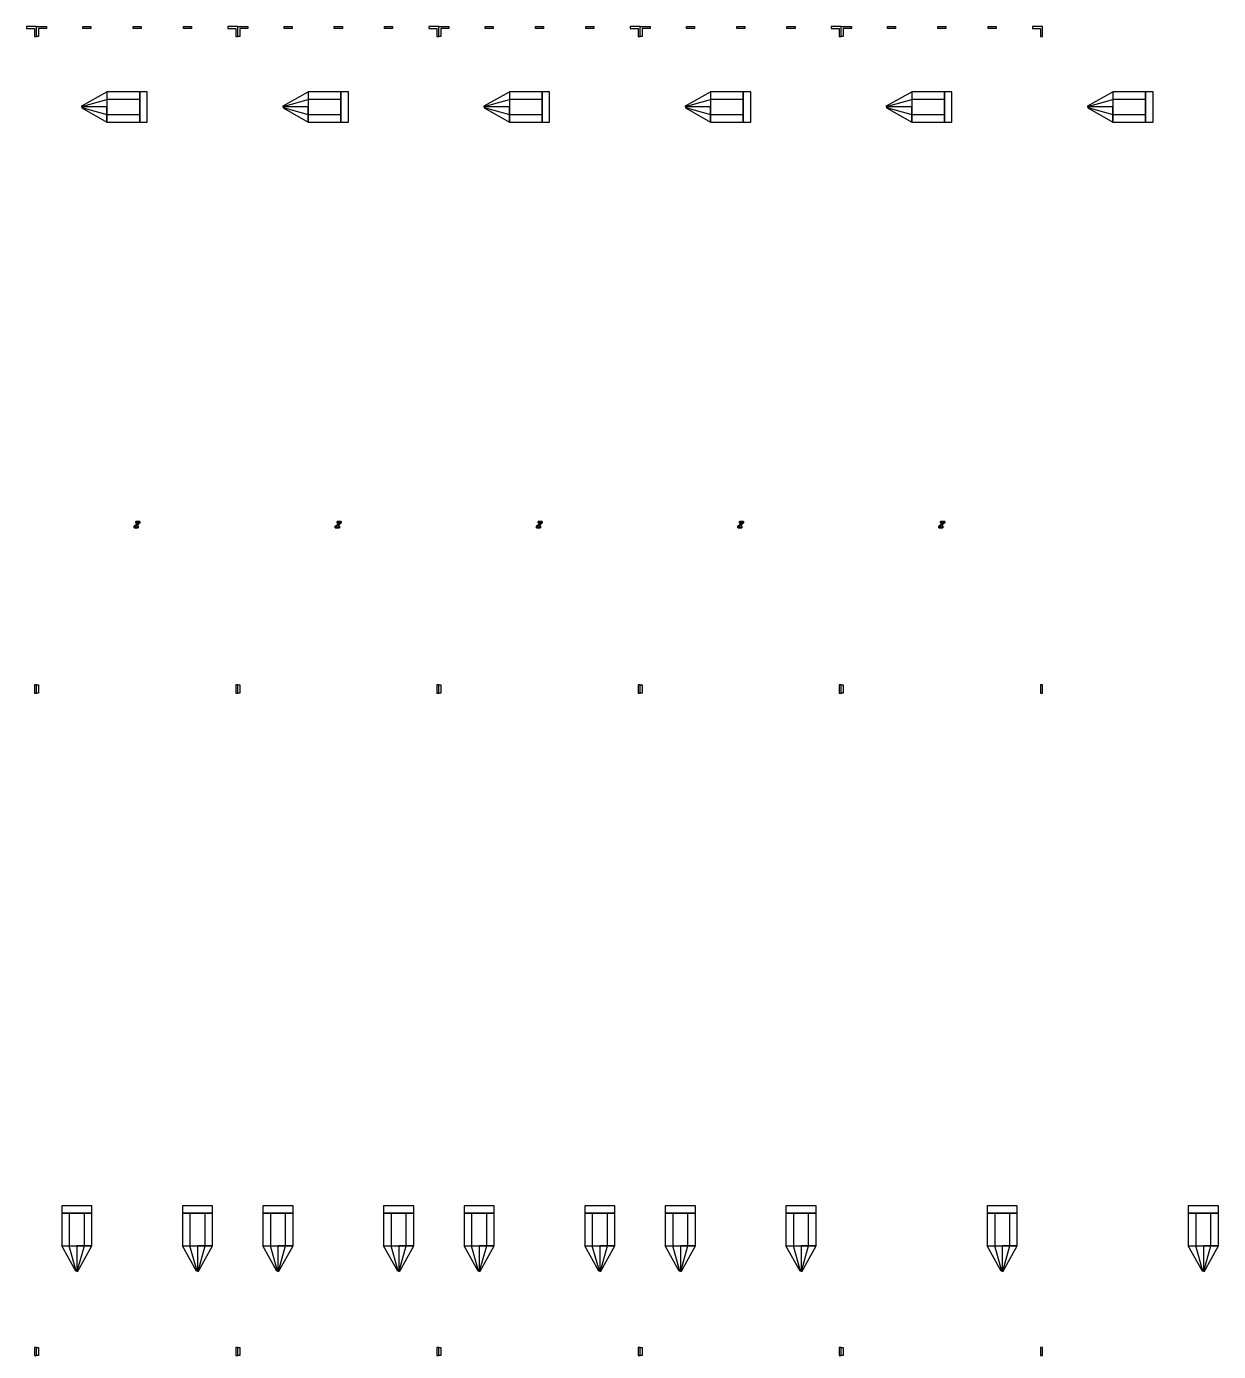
# Model space of a CAD drawing. Extents: x -19750 to 3750, y -13175 to 13175.
# Drawn here: x -8100 to 3750, y 0 to 13175 of the extents above; entities that cross this region are included whole.
import ezdxf

# ---------------------------------------------------------------- set-up
doc = ezdxf.new("R2010")
doc.units = 0
doc.layers.add('GAP', color=1, linetype='continuous')
doc.layers.add('PIN', color=3, linetype='continuous')

# ---------------------------------------------------------------- blocks, each defined once
blk = doc.blocks.new('C1E')
at = {"layer": 'GAP'}
for points in [[(1800, 26150), (1700, 26150), (1700, 26130), (1780, 26130), (1780, 26050), (1800, 26050), (1800, 26150)], [(1800, 19522.5), (1800, 19602.5), (1780, 19602.5), (1780, 19522.5), (1800, 19522.5)], [(1800, 12935), (1800, 13015), (1780, 13015), (1780, 12935), (1800, 12935)]]:
    blk.add_lwpolyline(points, dxfattribs=at)
blk = doc.blocks.new('C1EGAP')
for points in [[(2500, 25350), (2250, 25350), (2250, 25360), (2500, 25500), (2500, 25350)], [(2500, 25350), (2250, 25350), (2250, 25360), (2500, 25500), (2500, 25350)], [(2825, 25500), (2500, 25500), (2500, 25200), (2825, 25200), (2825, 25500)], [(2825, 25500), (2500, 25500), (2500, 25200), (2825, 25200), (2825, 25500)], [(2900, 25500), (2825, 25500), (2825, 25200), (2900, 25200), (2900, 25500)], [(2900, 25500), (2825, 25500), (2825, 25200), (2900, 25200), (2900, 25500)], [(2500, 25350), (2250, 25350), (2250, 25340), (2500, 25200), (2500, 25350)], [(2500, 25350), (2250, 25350), (2250, 25340), (2500, 25200), (2500, 25350)], [(3250, 14425), (3250, 14350), (3550, 14350), (3550, 14425), (3250, 14425)], [(3250, 14425), (3250, 14350), (3550, 14350), (3550, 14425), (3250, 14425)], [(3250, 14350), (3250, 14025), (3550, 14025), (3550, 14350), (3250, 14350)], [(3250, 14350), (3250, 14025), (3550, 14025), (3550, 14350), (3250, 14350)], [(3400, 14025), (3400, 13775), (3390, 13775), (3250, 14025), (3400, 14025)], [(3400, 14025), (3400, 13775), (3390, 13775), (3250, 14025), (3400, 14025)], [(3400, 14025), (3400, 13775), (3410, 13775), (3550, 14025), (3400, 14025)], [(3400, 14025), (3400, 13775), (3410, 13775), (3550, 14025), (3400, 14025)]]:
    blk.add_lwpolyline(points)
blk = doc.blocks.new('C1EPIN')
for points in [[(2500, 25350), (2250, 25350), (2250, 25355), (2500, 25425), (2500, 25350)], [(2500, 25350), (2250, 25350), (2250, 25355), (2500, 25425), (2500, 25350)], [(2500, 25350), (2250, 25350), (2250, 25345), (2500, 25275), (2500, 25350)], [(2500, 25350), (2250, 25350), (2250, 25345), (2500, 25275), (2500, 25350)], [(2825, 25425), (2500, 25425), (2500, 25275), (2825, 25275), (2825, 25425)], [(2825, 25425), (2500, 25425), (2500, 25275), (2825, 25275), (2825, 25425)], [(3325, 14350), (3325, 14025), (3475, 14025), (3475, 14350), (3325, 14350)], [(3325, 14350), (3325, 14025), (3475, 14025), (3475, 14350), (3325, 14350)], [(3400, 14025), (3400, 13775), (3395, 13775), (3325, 14025), (3400, 14025)], [(3400, 14025), (3400, 13775), (3395, 13775), (3325, 14025), (3400, 14025)], [(3400, 14025), (3400, 13775), (3405, 13775), (3475, 14025), (3400, 14025)], [(3400, 14025), (3400, 13775), (3405, 13775), (3475, 14025), (3400, 14025)]]:
    blk.add_lwpolyline(points)
blk = doc.blocks.new('C1F')
at = {"layer": 'GAP'}
for points in [[(-200, 26150), (-100, 26150), (-100, 26130), (-180, 26130), (-180, 26050), (-200, 26050), (-200, 26150)], [(260, 26150), (340, 26150), (340, 26130), (260, 26130), (260, 26150)], [(760, 26150), (840, 26150), (840, 26130), (760, 26130), (760, 26150)], [(1260, 26150), (1340, 26150), (1340, 26130), (1260, 26130), (1260, 26150)], [(1800, 26150), (1700, 26150), (1700, 26130), (1780, 26130), (1780, 26050), (1800, 26050), (1800, 26150)], [(-200, 19522.5), (-200, 19602.5), (-180, 19602.5), (-180, 19522.5), (-200, 19522.5)], [(1800, 19522.5), (1800, 19602.5), (1780, 19602.5), (1780, 19522.5), (1800, 19522.5)], [(-200, 12935), (-200, 13015), (-180, 13015), (-180, 12935), (-200, 12935)], [(1800, 12935), (1800, 13015), (1780, 13015), (1780, 12935), (1800, 12935)]]:
    blk.add_lwpolyline(points, dxfattribs=at)
blk = doc.blocks.new('C1FGAP')
for points in [[(2500, 25350), (2250, 25350), (2250, 25360), (2500, 25500), (2500, 25350)], [(2500, 25350), (2250, 25350), (2250, 25360), (2500, 25500), (2500, 25350)], [(2825, 25500), (2500, 25500), (2500, 25200), (2825, 25200), (2825, 25500)], [(2825, 25500), (2500, 25500), (2500, 25200), (2825, 25200), (2825, 25500)], [(2900, 25500), (2825, 25500), (2825, 25200), (2900, 25200), (2900, 25500)], [(2900, 25500), (2825, 25500), (2825, 25200), (2900, 25200), (2900, 25500)], [(2500, 25350), (2250, 25350), (2250, 25340), (2500, 25200), (2500, 25350)], [(2500, 25350), (2250, 25350), (2250, 25340), (2500, 25200), (2500, 25350)], [(788, 21214), (788, 21229), (788, 21229), (788, 21214), (788, 21214)], [(828, 21229), (828, 21229), (788, 21229), (788, 21229), (828, 21229)], [(806, 21204), (788, 21214), (788, 21214), (805, 21204), (806, 21204)], [(811, 21204), (828, 21214), (828, 21214), (811, 21204), (811, 21204)], [(828, 21214), (828, 21229), (828, 21229), (828, 21214), (828, 21214)], [(770, 21180), (788, 21190), (787, 21190), (770, 21180), (770, 21180)], [(770, 21165), (770, 21180), (770, 21180), (770, 21165), (770, 21165)], [(810, 21165), (810, 21165), (770, 21165), (770, 21165), (810, 21165)], [(787, 21192), (788, 21196), (791, 21199), (795, 21200), (795, 21200), (791, 21198), (789, 21196), (788, 21192), (787, 21192)], [(788, 21190), (788, 21192), (787, 21192), (787, 21190), (788, 21190)], [(792, 21192), (793, 21193), (794, 21194), (795, 21194), (795, 21194), (794, 21194), (793, 21193), (793, 21192), (792, 21192)], [(792, 21190), (792, 21192), (793, 21192), (793, 21190), (792, 21190)], [(810, 21180), (792, 21190), (793, 21190), (810, 21180), (810, 21180)], [(795, 21200), (797, 21200), (797, 21200), (795, 21200), (795, 21200)], [(795, 21194), (797, 21194), (797, 21194), (795, 21194), (795, 21194)], [(797, 21200), (799, 21197), (799, 21197), (797, 21200), (797, 21200)], [(797, 21194), (799, 21197), (799, 21197), (797, 21194), (797, 21194)], [(799, 21197), (801, 21197), (801, 21197), (799, 21197), (799, 21197)], [(799, 21197), (801, 21197), (801, 21197), (799, 21197), (799, 21197)], [(801, 21194), (801, 21194), (801, 21200), (801, 21200), (801, 21194)], [(801, 21200), (803, 21200), (803, 21200), (801, 21200), (801, 21200)], [(801, 21194), (803, 21194), (803, 21194), (801, 21194), (801, 21194)], [(803, 21194), (807, 21195), (810, 21198), (811, 21202), (811, 21202), (810, 21198), (807, 21196), (803, 21194), (803, 21194)], [(803, 21200), (804, 21200), (805, 21201), (806, 21202), (805, 21202), (805, 21201), (804, 21200), (803, 21200), (803, 21200)], [(806, 21202), (806, 21204), (805, 21204), (805, 21202), (806, 21202)], [(810, 21165), (810, 21180), (810, 21180), (810, 21165), (810, 21165)], [(811, 21202), (811, 21204), (811, 21204), (811, 21202), (811, 21202)], [(3250, 14425), (3250, 14350), (3550, 14350), (3550, 14425), (3250, 14425)], [(3250, 14425), (3250, 14350), (3550, 14350), (3550, 14425), (3250, 14425)], [(3250, 14350), (3250, 14025), (3550, 14025), (3550, 14350), (3250, 14350)], [(3250, 14350), (3250, 14025), (3550, 14025), (3550, 14350), (3250, 14350)], [(3400, 14025), (3400, 13775), (3390, 13775), (3250, 14025), (3400, 14025)], [(3400, 14025), (3400, 13775), (3390, 13775), (3250, 14025), (3400, 14025)], [(3400, 14025), (3400, 13775), (3410, 13775), (3550, 14025), (3400, 14025)], [(3400, 14025), (3400, 13775), (3410, 13775), (3550, 14025), (3400, 14025)]]:
    blk.add_lwpolyline(points)
blk = doc.blocks.new('C1FPIN')
for points in [[(2500, 25350), (2250, 25350), (2250, 25355), (2500, 25425), (2500, 25350)], [(2500, 25350), (2250, 25350), (2250, 25355), (2500, 25425), (2500, 25350)], [(2500, 25350), (2250, 25350), (2250, 25345), (2500, 25275), (2500, 25350)], [(2500, 25350), (2250, 25350), (2250, 25345), (2500, 25275), (2500, 25350)], [(2825, 25425), (2500, 25425), (2500, 25275), (2825, 25275), (2825, 25425)], [(2825, 25425), (2500, 25425), (2500, 25275), (2825, 25275), (2825, 25425)], [(828, 21214), (828, 21229), (788, 21229), (788, 21214), (828, 21214)], [(808, 21204), (808, 21214), (788, 21214), (806, 21204), (808, 21204)], [(808, 21204), (808, 21214), (828, 21214), (811, 21204), (808, 21204)], [(790, 21180), (790, 21190), (788, 21190), (770, 21180), (790, 21180)], [(810, 21165), (810, 21180), (770, 21180), (770, 21165), (810, 21165)], [(788, 21192), (789, 21196), (791, 21198), (795, 21200), (795, 21197), (792, 21196), (791, 21194), (790, 21192), (788, 21192)], [(792, 21190), (792, 21192), (788, 21192), (788, 21190), (792, 21190)], [(790, 21192), (791, 21194), (792, 21196), (795, 21197), (795, 21194), (794, 21194), (793, 21193), (792, 21192), (790, 21192)], [(790, 21180), (790, 21190), (792, 21190), (810, 21180), (790, 21180)], [(795, 21194), (797, 21194), (797, 21200), (795, 21200), (795, 21194)], [(797, 21197), (799, 21197), (799, 21197), (797, 21200), (797, 21197)], [(797, 21197), (799, 21197), (799, 21197), (797, 21194), (797, 21197)], [(799, 21197), (801, 21197), (801, 21197), (799, 21197), (799, 21197)], [(801, 21194), (803, 21194), (803, 21200), (801, 21200), (801, 21194)], [(803, 21194), (807, 21196), (810, 21198), (811, 21202), (808, 21202), (807, 21200), (806, 21198), (803, 21197), (803, 21194)], [(803, 21197), (806, 21198), (807, 21200), (808, 21202), (806, 21202), (805, 21201), (804, 21200), (803, 21200), (803, 21197)], [(811, 21202), (811, 21204), (806, 21204), (806, 21202), (811, 21202)], [(3325, 14350), (3325, 14025), (3475, 14025), (3475, 14350), (3325, 14350)], [(3325, 14350), (3325, 14025), (3475, 14025), (3475, 14350), (3325, 14350)], [(3400, 14025), (3400, 13775), (3395, 13775), (3325, 14025), (3400, 14025)], [(3400, 14025), (3400, 13775), (3395, 13775), (3325, 14025), (3400, 14025)], [(3400, 14025), (3400, 13775), (3405, 13775), (3475, 14025), (3400, 14025)], [(3400, 14025), (3400, 13775), (3405, 13775), (3475, 14025), (3400, 14025)]]:
    blk.add_lwpolyline(points)
blk = doc.blocks.new('C1G')
at = {"layer": 'GAP'}
for points in [[(-200, 26150), (-100, 26150), (-100, 26130), (-180, 26130), (-180, 26050), (-200, 26050), (-200, 26150)], [(260, 26150), (340, 26150), (340, 26130), (260, 26130), (260, 26150)], [(760, 26150), (840, 26150), (840, 26130), (760, 26130), (760, 26150)], [(1260, 26150), (1340, 26150), (1340, 26130), (1260, 26130), (1260, 26150)], [(1800, 26150), (1700, 26150), (1700, 26130), (1780, 26130), (1780, 26050), (1800, 26050), (1800, 26150)], [(-200, 19522.5), (-200, 19602.5), (-180, 19602.5), (-180, 19522.5), (-200, 19522.5)], [(1800, 19522.5), (1800, 19602.5), (1780, 19602.5), (1780, 19522.5), (1800, 19522.5)], [(-200, 12935), (-200, 13015), (-180, 13015), (-180, 12935), (-200, 12935)], [(1800, 12935), (1800, 13015), (1780, 13015), (1780, 12935), (1800, 12935)]]:
    blk.add_lwpolyline(points, dxfattribs=at)
blk = doc.blocks.new('C1GGAP')
for points in [[(2500, 25350), (2250, 25350), (2250, 25360), (2500, 25500), (2500, 25350)], [(2500, 25350), (2250, 25350), (2250, 25360), (2500, 25500), (2500, 25350)], [(2825, 25500), (2500, 25500), (2500, 25200), (2825, 25200), (2825, 25500)], [(2825, 25500), (2500, 25500), (2500, 25200), (2825, 25200), (2825, 25500)], [(2900, 25500), (2825, 25500), (2825, 25200), (2900, 25200), (2900, 25500)], [(2900, 25500), (2825, 25500), (2825, 25200), (2900, 25200), (2900, 25500)], [(2500, 25350), (2250, 25350), (2250, 25340), (2500, 25200), (2500, 25350)], [(2500, 25350), (2250, 25350), (2250, 25340), (2500, 25200), (2500, 25350)], [(788, 21214), (788, 21229), (788, 21229), (788, 21214), (788, 21214)], [(828, 21229), (828, 21229), (788, 21229), (788, 21229), (828, 21229)], [(806, 21204), (788, 21214), (788, 21214), (805, 21204), (806, 21204)], [(811, 21204), (828, 21214), (828, 21214), (811, 21204), (811, 21204)], [(828, 21214), (828, 21229), (828, 21229), (828, 21214), (828, 21214)], [(770, 21180), (788, 21190), (787, 21190), (770, 21180), (770, 21180)], [(770, 21165), (770, 21180), (770, 21180), (770, 21165), (770, 21165)], [(810, 21165), (810, 21165), (770, 21165), (770, 21165), (810, 21165)], [(787, 21192), (788, 21196), (791, 21199), (795, 21200), (795, 21200), (791, 21198), (789, 21196), (788, 21192), (787, 21192)], [(788, 21190), (788, 21192), (787, 21192), (787, 21190), (788, 21190)], [(792, 21192), (793, 21193), (794, 21194), (795, 21194), (795, 21194), (794, 21194), (793, 21193), (793, 21192), (792, 21192)], [(792, 21190), (792, 21192), (793, 21192), (793, 21190), (792, 21190)], [(810, 21180), (792, 21190), (793, 21190), (810, 21180), (810, 21180)], [(795, 21200), (797, 21200), (797, 21200), (795, 21200), (795, 21200)], [(795, 21194), (797, 21194), (797, 21194), (795, 21194), (795, 21194)], [(797, 21200), (799, 21197), (799, 21197), (797, 21200), (797, 21200)], [(797, 21194), (799, 21197), (799, 21197), (797, 21194), (797, 21194)], [(799, 21197), (801, 21197), (801, 21197), (799, 21197), (799, 21197)], [(799, 21197), (801, 21197), (801, 21197), (799, 21197), (799, 21197)], [(801, 21194), (801, 21194), (801, 21200), (801, 21200), (801, 21194)], [(801, 21200), (803, 21200), (803, 21200), (801, 21200), (801, 21200)], [(801, 21194), (803, 21194), (803, 21194), (801, 21194), (801, 21194)], [(803, 21194), (807, 21195), (810, 21198), (811, 21202), (811, 21202), (810, 21198), (807, 21196), (803, 21194), (803, 21194)], [(803, 21200), (804, 21200), (805, 21201), (806, 21202), (805, 21202), (805, 21201), (804, 21200), (803, 21200), (803, 21200)], [(806, 21202), (806, 21204), (805, 21204), (805, 21202), (806, 21202)], [(810, 21165), (810, 21180), (810, 21180), (810, 21165), (810, 21165)], [(811, 21202), (811, 21204), (811, 21204), (811, 21202), (811, 21202)], [(-1950, 14425), (-1950, 14350), (-1650, 14350), (-1650, 14425), (-1950, 14425)], [(-1950, 14425), (-1950, 14350), (-1650, 14350), (-1650, 14425), (-1950, 14425)], [(3250, 14425), (3250, 14350), (3550, 14350), (3550, 14425), (3250, 14425)], [(3250, 14425), (3250, 14350), (3550, 14350), (3550, 14425), (3250, 14425)], [(-1950, 14350), (-1950, 14025), (-1650, 14025), (-1650, 14350), (-1950, 14350)], [(-1950, 14350), (-1950, 14025), (-1650, 14025), (-1650, 14350), (-1950, 14350)], [(3250, 14350), (3250, 14025), (3550, 14025), (3550, 14350), (3250, 14350)], [(3250, 14350), (3250, 14025), (3550, 14025), (3550, 14350), (3250, 14350)], [(-1800, 14025), (-1800, 13775), (-1810, 13775), (-1950, 14025), (-1800, 14025)], [(-1800, 14025), (-1800, 13775), (-1810, 13775), (-1950, 14025), (-1800, 14025)], [(-1800, 14025), (-1800, 13775), (-1790, 13775), (-1650, 14025), (-1800, 14025)], [(-1800, 14025), (-1800, 13775), (-1790, 13775), (-1650, 14025), (-1800, 14025)], [(3400, 14025), (3400, 13775), (3390, 13775), (3250, 14025), (3400, 14025)], [(3400, 14025), (3400, 13775), (3390, 13775), (3250, 14025), (3400, 14025)], [(3400, 14025), (3400, 13775), (3410, 13775), (3550, 14025), (3400, 14025)], [(3400, 14025), (3400, 13775), (3410, 13775), (3550, 14025), (3400, 14025)]]:
    blk.add_lwpolyline(points)
blk = doc.blocks.new('C1GPIN')
for points in [[(2500, 25350), (2250, 25350), (2250, 25355), (2500, 25425), (2500, 25350)], [(2500, 25350), (2250, 25350), (2250, 25355), (2500, 25425), (2500, 25350)], [(2500, 25350), (2250, 25350), (2250, 25345), (2500, 25275), (2500, 25350)], [(2500, 25350), (2250, 25350), (2250, 25345), (2500, 25275), (2500, 25350)], [(2825, 25425), (2500, 25425), (2500, 25275), (2825, 25275), (2825, 25425)], [(2825, 25425), (2500, 25425), (2500, 25275), (2825, 25275), (2825, 25425)], [(828, 21214), (828, 21229), (788, 21229), (788, 21214), (828, 21214)], [(808, 21204), (808, 21214), (788, 21214), (806, 21204), (808, 21204)], [(808, 21204), (808, 21214), (828, 21214), (811, 21204), (808, 21204)], [(790, 21180), (790, 21190), (788, 21190), (770, 21180), (790, 21180)], [(810, 21165), (810, 21180), (770, 21180), (770, 21165), (810, 21165)], [(788, 21192), (789, 21196), (791, 21198), (795, 21200), (795, 21197), (792, 21196), (791, 21194), (790, 21192), (788, 21192)], [(792, 21190), (792, 21192), (788, 21192), (788, 21190), (792, 21190)], [(790, 21192), (791, 21194), (792, 21196), (795, 21197), (795, 21194), (794, 21194), (793, 21193), (792, 21192), (790, 21192)], [(790, 21180), (790, 21190), (792, 21190), (810, 21180), (790, 21180)], [(795, 21194), (797, 21194), (797, 21200), (795, 21200), (795, 21194)], [(797, 21197), (799, 21197), (799, 21197), (797, 21200), (797, 21197)], [(797, 21197), (799, 21197), (799, 21197), (797, 21194), (797, 21197)], [(799, 21197), (801, 21197), (801, 21197), (799, 21197), (799, 21197)], [(801, 21194), (803, 21194), (803, 21200), (801, 21200), (801, 21194)], [(803, 21194), (807, 21196), (810, 21198), (811, 21202), (808, 21202), (808, 21200), (806, 21198), (803, 21197), (803, 21194)], [(803, 21197), (806, 21198), (808, 21200), (808, 21202), (806, 21202), (805, 21201), (804, 21200), (803, 21200), (803, 21197)], [(811, 21202), (811, 21204), (806, 21204), (806, 21202), (811, 21202)], [(-1875, 14350), (-1875, 14025), (-1725, 14025), (-1725, 14350), (-1875, 14350)], [(-1875, 14350), (-1875, 14025), (-1725, 14025), (-1725, 14350), (-1875, 14350)], [(3325, 14350), (3325, 14025), (3475, 14025), (3475, 14350), (3325, 14350)], [(3325, 14350), (3325, 14025), (3475, 14025), (3475, 14350), (3325, 14350)], [(-1800, 14025), (-1800, 13775), (-1805, 13775), (-1875, 14025), (-1800, 14025)], [(-1800, 14025), (-1800, 13775), (-1805, 13775), (-1875, 14025), (-1800, 14025)], [(-1800, 14025), (-1800, 13775), (-1795, 13775), (-1725, 14025), (-1800, 14025)], [(-1800, 14025), (-1800, 13775), (-1795, 13775), (-1725, 14025), (-1800, 14025)], [(3400, 14025), (3400, 13775), (3395, 13775), (3325, 14025), (3400, 14025)], [(3400, 14025), (3400, 13775), (3395, 13775), (3325, 14025), (3400, 14025)], [(3400, 14025), (3400, 13775), (3405, 13775), (3475, 14025), (3400, 14025)], [(3400, 14025), (3400, 13775), (3405, 13775), (3475, 14025), (3400, 14025)]]:
    blk.add_lwpolyline(points)
blk = doc.blocks.new('C1H')
at = {"layer": 'GAP'}
for points in [[(-200, 26150), (-100, 26150), (-100, 26130), (-180, 26130), (-180, 26050), (-200, 26050), (-200, 26150)], [(260, 26150), (340, 26150), (340, 26130), (260, 26130), (260, 26150)], [(760, 26150), (840, 26150), (840, 26130), (760, 26130), (760, 26150)], [(1260, 26150), (1340, 26150), (1340, 26130), (1260, 26130), (1260, 26150)], [(1800, 26150), (1700, 26150), (1700, 26130), (1780, 26130), (1780, 26050), (1800, 26050), (1800, 26150)], [(-200, 19522.5), (-200, 19602.5), (-180, 19602.5), (-180, 19522.5), (-200, 19522.5)], [(1800, 19522.5), (1800, 19602.5), (1780, 19602.5), (1780, 19522.5), (1800, 19522.5)], [(-200, 12935), (-200, 13015), (-180, 13015), (-180, 12935), (-200, 12935)], [(1800, 12935), (1800, 13015), (1780, 13015), (1780, 12935), (1800, 12935)]]:
    blk.add_lwpolyline(points, dxfattribs=at)
blk = doc.blocks.new('C1HGAP')
for points in [[(2500, 25350), (2250, 25350), (2250, 25360), (2500, 25500), (2500, 25350)], [(2500, 25350), (2250, 25350), (2250, 25360), (2500, 25500), (2500, 25350)], [(2825, 25500), (2500, 25500), (2500, 25200), (2825, 25200), (2825, 25500)], [(2825, 25500), (2500, 25500), (2500, 25200), (2825, 25200), (2825, 25500)], [(2900, 25500), (2825, 25500), (2825, 25200), (2900, 25200), (2900, 25500)], [(2900, 25500), (2825, 25500), (2825, 25200), (2900, 25200), (2900, 25500)], [(2500, 25350), (2250, 25350), (2250, 25340), (2500, 25200), (2500, 25350)], [(2500, 25350), (2250, 25350), (2250, 25340), (2500, 25200), (2500, 25350)], [(788, 21214), (788, 21229), (788, 21229), (788, 21214), (788, 21214)], [(828, 21229), (828, 21229), (788, 21229), (788, 21229), (828, 21229)], [(806, 21204), (788, 21214), (788, 21214), (805, 21204), (806, 21204)], [(811, 21204), (828, 21214), (828, 21214), (811, 21204), (811, 21204)], [(828, 21214), (828, 21229), (828, 21229), (828, 21214), (828, 21214)], [(770, 21180), (788, 21190), (787, 21190), (770, 21180), (770, 21180)], [(770, 21165), (770, 21180), (770, 21180), (770, 21165), (770, 21165)], [(810, 21165), (810, 21165), (770, 21165), (770, 21165), (810, 21165)], [(787, 21192), (788, 21196), (791, 21199), (795, 21200), (795, 21200), (791, 21198), (789, 21196), (788, 21192), (787, 21192)], [(788, 21190), (788, 21192), (787, 21192), (787, 21190), (788, 21190)], [(792, 21192), (793, 21193), (794, 21194), (795, 21194), (795, 21194), (794, 21194), (793, 21193), (793, 21192), (792, 21192)], [(792, 21190), (792, 21192), (793, 21192), (793, 21190), (792, 21190)], [(810, 21180), (792, 21190), (793, 21190), (810, 21180), (810, 21180)], [(795, 21200), (797, 21200), (797, 21200), (795, 21200), (795, 21200)], [(795, 21194), (797, 21194), (797, 21194), (795, 21194), (795, 21194)], [(797, 21200), (799, 21197), (799, 21197), (797, 21200), (797, 21200)], [(797, 21194), (799, 21197), (799, 21197), (797, 21194), (797, 21194)], [(799, 21197), (801, 21197), (801, 21197), (799, 21197), (799, 21197)], [(799, 21197), (801, 21197), (801, 21197), (799, 21197), (799, 21197)], [(801, 21194), (801, 21194), (801, 21200), (801, 21200), (801, 21194)], [(801, 21200), (803, 21200), (803, 21200), (801, 21200), (801, 21200)], [(801, 21194), (803, 21194), (803, 21194), (801, 21194), (801, 21194)], [(803, 21194), (807, 21195), (810, 21198), (811, 21202), (811, 21202), (810, 21198), (807, 21196), (803, 21194), (803, 21194)], [(803, 21200), (804, 21200), (805, 21201), (806, 21202), (805, 21202), (805, 21201), (804, 21200), (803, 21200), (803, 21200)], [(806, 21202), (806, 21204), (805, 21204), (805, 21202), (806, 21202)], [(810, 21165), (810, 21180), (810, 21180), (810, 21165), (810, 21165)], [(811, 21202), (811, 21204), (811, 21204), (811, 21202), (811, 21202)], [(-1950, 14425), (-1950, 14350), (-1650, 14350), (-1650, 14425), (-1950, 14425)], [(-1950, 14425), (-1950, 14350), (-1650, 14350), (-1650, 14425), (-1950, 14425)], [(3250, 14425), (3250, 14350), (3550, 14350), (3550, 14425), (3250, 14425)], [(3250, 14425), (3250, 14350), (3550, 14350), (3550, 14425), (3250, 14425)], [(-1950, 14350), (-1950, 14025), (-1650, 14025), (-1650, 14350), (-1950, 14350)], [(-1950, 14350), (-1950, 14025), (-1650, 14025), (-1650, 14350), (-1950, 14350)], [(3250, 14350), (3250, 14025), (3550, 14025), (3550, 14350), (3250, 14350)], [(3250, 14350), (3250, 14025), (3550, 14025), (3550, 14350), (3250, 14350)], [(-1800, 14025), (-1800, 13775), (-1810, 13775), (-1950, 14025), (-1800, 14025)], [(-1800, 14025), (-1800, 13775), (-1810, 13775), (-1950, 14025), (-1800, 14025)], [(-1800, 14025), (-1800, 13775), (-1790, 13775), (-1650, 14025), (-1800, 14025)], [(-1800, 14025), (-1800, 13775), (-1790, 13775), (-1650, 14025), (-1800, 14025)], [(3400, 14025), (3400, 13775), (3390, 13775), (3250, 14025), (3400, 14025)], [(3400, 14025), (3400, 13775), (3390, 13775), (3250, 14025), (3400, 14025)], [(3400, 14025), (3400, 13775), (3410, 13775), (3550, 14025), (3400, 14025)], [(3400, 14025), (3400, 13775), (3410, 13775), (3550, 14025), (3400, 14025)]]:
    blk.add_lwpolyline(points)
blk = doc.blocks.new('C1HPIN')
for points in [[(2500, 25350), (2250, 25350), (2250, 25355), (2500, 25425), (2500, 25350)], [(2500, 25350), (2250, 25350), (2250, 25355), (2500, 25425), (2500, 25350)], [(2500, 25350), (2250, 25350), (2250, 25345), (2500, 25275), (2500, 25350)], [(2500, 25350), (2250, 25350), (2250, 25345), (2500, 25275), (2500, 25350)], [(2825, 25425), (2500, 25425), (2500, 25275), (2825, 25275), (2825, 25425)], [(2825, 25425), (2500, 25425), (2500, 25275), (2825, 25275), (2825, 25425)], [(828, 21214), (828, 21229), (788, 21229), (788, 21214), (828, 21214)], [(808, 21204), (808, 21214), (788, 21214), (806, 21204), (808, 21204)], [(808, 21204), (808, 21214), (828, 21214), (811, 21204), (808, 21204)], [(790, 21180), (790, 21190), (788, 21190), (770, 21180), (790, 21180)], [(810, 21165), (810, 21180), (770, 21180), (770, 21165), (810, 21165)], [(788, 21192), (789, 21196), (791, 21198), (795, 21200), (795, 21197), (792, 21196), (791, 21194), (790, 21192), (788, 21192)], [(792, 21190), (792, 21192), (788, 21192), (788, 21190), (792, 21190)], [(790, 21192), (791, 21194), (792, 21196), (795, 21197), (795, 21194), (794, 21194), (793, 21193), (792, 21192), (790, 21192)], [(790, 21180), (790, 21190), (792, 21190), (810, 21180), (790, 21180)], [(795, 21194), (797, 21194), (797, 21200), (795, 21200), (795, 21194)], [(797, 21197), (799, 21197), (799, 21197), (797, 21200), (797, 21197)], [(797, 21197), (799, 21197), (799, 21197), (797, 21194), (797, 21197)], [(799, 21197), (801, 21197), (801, 21197), (799, 21197), (799, 21197)], [(801, 21194), (803, 21194), (803, 21200), (801, 21200), (801, 21194)], [(803, 21194), (807, 21196), (810, 21198), (811, 21202), (808, 21202), (808, 21200), (806, 21198), (803, 21197), (803, 21194)], [(803, 21197), (806, 21198), (808, 21200), (808, 21202), (806, 21202), (805, 21201), (804, 21200), (803, 21200), (803, 21197)], [(811, 21202), (811, 21204), (806, 21204), (806, 21202), (811, 21202)], [(-1875, 14350), (-1875, 14025), (-1725, 14025), (-1725, 14350), (-1875, 14350)], [(-1875, 14350), (-1875, 14025), (-1725, 14025), (-1725, 14350), (-1875, 14350)], [(3325, 14350), (3325, 14025), (3475, 14025), (3475, 14350), (3325, 14350)], [(3325, 14350), (3325, 14025), (3475, 14025), (3475, 14350), (3325, 14350)], [(-1800, 14025), (-1800, 13775), (-1805, 13775), (-1875, 14025), (-1800, 14025)], [(-1800, 14025), (-1800, 13775), (-1805, 13775), (-1875, 14025), (-1800, 14025)], [(-1800, 14025), (-1800, 13775), (-1795, 13775), (-1725, 14025), (-1800, 14025)], [(-1800, 14025), (-1800, 13775), (-1795, 13775), (-1725, 14025), (-1800, 14025)], [(3400, 14025), (3400, 13775), (3395, 13775), (3325, 14025), (3400, 14025)], [(3400, 14025), (3400, 13775), (3395, 13775), (3325, 14025), (3400, 14025)], [(3400, 14025), (3400, 13775), (3405, 13775), (3475, 14025), (3400, 14025)], [(3400, 14025), (3400, 13775), (3405, 13775), (3475, 14025), (3400, 14025)]]:
    blk.add_lwpolyline(points)
blk = doc.blocks.new('C1I')
at = {"layer": 'GAP'}
for points in [[(-200, 26150), (-100, 26150), (-100, 26130), (-180, 26130), (-180, 26050), (-200, 26050), (-200, 26150)], [(260, 26150), (340, 26150), (340, 26130), (260, 26130), (260, 26150)], [(760, 26150), (840, 26150), (840, 26130), (760, 26130), (760, 26150)], [(1260, 26150), (1340, 26150), (1340, 26130), (1260, 26130), (1260, 26150)], [(1800, 26150), (1700, 26150), (1700, 26130), (1780, 26130), (1780, 26050), (1800, 26050), (1800, 26150)], [(-200, 19522.5), (-200, 19602.5), (-180, 19602.5), (-180, 19522.5), (-200, 19522.5)], [(1800, 19522.5), (1800, 19602.5), (1780, 19602.5), (1780, 19522.5), (1800, 19522.5)], [(-200, 12935), (-200, 13015), (-180, 13015), (-180, 12935), (-200, 12935)], [(1800, 12935), (1800, 13015), (1780, 13015), (1780, 12935), (1800, 12935)]]:
    blk.add_lwpolyline(points, dxfattribs=at)
blk = doc.blocks.new('C1IGAP')
for points in [[(2500, 25350), (2250, 25350), (2250, 25360), (2500, 25500), (2500, 25350)], [(2500, 25350), (2250, 25350), (2250, 25360), (2500, 25500), (2500, 25350)], [(2825, 25500), (2500, 25500), (2500, 25200), (2825, 25200), (2825, 25500)], [(2825, 25500), (2500, 25500), (2500, 25200), (2825, 25200), (2825, 25500)], [(2900, 25500), (2825, 25500), (2825, 25200), (2900, 25200), (2900, 25500)], [(2900, 25500), (2825, 25500), (2825, 25200), (2900, 25200), (2900, 25500)], [(2500, 25350), (2250, 25350), (2250, 25340), (2500, 25200), (2500, 25350)], [(2500, 25350), (2250, 25350), (2250, 25340), (2500, 25200), (2500, 25350)], [(788, 21214), (788, 21229), (788, 21229), (788, 21214), (788, 21214)], [(828, 21229), (828, 21229), (788, 21229), (788, 21229), (828, 21229)], [(806, 21204), (788, 21214), (788, 21214), (805, 21204), (806, 21204)], [(811, 21204), (828, 21214), (828, 21214), (811, 21204), (811, 21204)], [(828, 21214), (828, 21229), (828, 21229), (828, 21214), (828, 21214)], [(770, 21180), (788, 21190), (787, 21190), (770, 21180), (770, 21180)], [(770, 21165), (770, 21180), (770, 21180), (770, 21165), (770, 21165)], [(810, 21165), (810, 21165), (770, 21165), (770, 21165), (810, 21165)], [(787, 21192), (788, 21196), (791, 21199), (795, 21200), (795, 21200), (791, 21198), (789, 21196), (788, 21192), (787, 21192)], [(788, 21190), (788, 21192), (787, 21192), (787, 21190), (788, 21190)], [(792, 21192), (793, 21193), (794, 21194), (795, 21194), (795, 21194), (794, 21194), (793, 21193), (793, 21192), (792, 21192)], [(792, 21190), (792, 21192), (793, 21192), (793, 21190), (792, 21190)], [(810, 21180), (792, 21190), (793, 21190), (810, 21180), (810, 21180)], [(795, 21200), (797, 21200), (797, 21200), (795, 21200), (795, 21200)], [(795, 21194), (797, 21194), (797, 21194), (795, 21194), (795, 21194)], [(797, 21200), (799, 21197), (799, 21197), (797, 21200), (797, 21200)], [(797, 21194), (799, 21197), (799, 21197), (797, 21194), (797, 21194)], [(799, 21197), (801, 21197), (801, 21197), (799, 21197), (799, 21197)], [(799, 21197), (801, 21197), (801, 21197), (799, 21197), (799, 21197)], [(801, 21194), (801, 21194), (801, 21200), (801, 21200), (801, 21194)], [(801, 21200), (803, 21200), (803, 21200), (801, 21200), (801, 21200)], [(801, 21194), (803, 21194), (803, 21194), (801, 21194), (801, 21194)], [(803, 21194), (807, 21195), (810, 21198), (811, 21202), (811, 21202), (810, 21198), (807, 21196), (803, 21194), (803, 21194)], [(803, 21200), (804, 21200), (805, 21201), (806, 21202), (805, 21202), (805, 21201), (804, 21200), (803, 21200), (803, 21200)], [(806, 21202), (806, 21204), (805, 21204), (805, 21202), (806, 21202)], [(810, 21165), (810, 21180), (810, 21180), (810, 21165), (810, 21165)], [(811, 21202), (811, 21204), (811, 21204), (811, 21202), (811, 21202)], [(-1950, 14425), (-1950, 14350), (-1650, 14350), (-1650, 14425), (-1950, 14425)], [(-1950, 14425), (-1950, 14350), (-1650, 14350), (-1650, 14425), (-1950, 14425)], [(3250, 14425), (3250, 14350), (3550, 14350), (3550, 14425), (3250, 14425)], [(3250, 14425), (3250, 14350), (3550, 14350), (3550, 14425), (3250, 14425)], [(-1950, 14350), (-1950, 14025), (-1650, 14025), (-1650, 14350), (-1950, 14350)], [(-1950, 14350), (-1950, 14025), (-1650, 14025), (-1650, 14350), (-1950, 14350)], [(3250, 14350), (3250, 14025), (3550, 14025), (3550, 14350), (3250, 14350)], [(3250, 14350), (3250, 14025), (3550, 14025), (3550, 14350), (3250, 14350)], [(-1800, 14025), (-1800, 13775), (-1810, 13775), (-1950, 14025), (-1800, 14025)], [(-1800, 14025), (-1800, 13775), (-1810, 13775), (-1950, 14025), (-1800, 14025)], [(-1800, 14025), (-1800, 13775), (-1790, 13775), (-1650, 14025), (-1800, 14025)], [(-1800, 14025), (-1800, 13775), (-1790, 13775), (-1650, 14025), (-1800, 14025)], [(3400, 14025), (3400, 13775), (3390, 13775), (3250, 14025), (3400, 14025)], [(3400, 14025), (3400, 13775), (3390, 13775), (3250, 14025), (3400, 14025)], [(3400, 14025), (3400, 13775), (3410, 13775), (3550, 14025), (3400, 14025)], [(3400, 14025), (3400, 13775), (3410, 13775), (3550, 14025), (3400, 14025)]]:
    blk.add_lwpolyline(points)
blk = doc.blocks.new('C1IPIN')
for points in [[(2500, 25350), (2250, 25350), (2250, 25355), (2500, 25425), (2500, 25350)], [(2500, 25350), (2250, 25350), (2250, 25355), (2500, 25425), (2500, 25350)], [(2500, 25350), (2250, 25350), (2250, 25345), (2500, 25275), (2500, 25350)], [(2500, 25350), (2250, 25350), (2250, 25345), (2500, 25275), (2500, 25350)], [(2825, 25425), (2500, 25425), (2500, 25275), (2825, 25275), (2825, 25425)], [(2825, 25425), (2500, 25425), (2500, 25275), (2825, 25275), (2825, 25425)], [(828, 21214), (828, 21229), (788, 21229), (788, 21214), (828, 21214)], [(808, 21204), (808, 21214), (788, 21214), (806, 21204), (808, 21204)], [(808, 21204), (808, 21214), (828, 21214), (811, 21204), (808, 21204)], [(790, 21180), (790, 21190), (788, 21190), (770, 21180), (790, 21180)], [(810, 21165), (810, 21180), (770, 21180), (770, 21165), (810, 21165)], [(788, 21192), (789, 21196), (791, 21198), (795, 21200), (795, 21197), (792, 21196), (791, 21194), (790, 21192), (788, 21192)], [(792, 21190), (792, 21192), (788, 21192), (788, 21190), (792, 21190)], [(790, 21192), (791, 21194), (792, 21196), (795, 21197), (795, 21194), (794, 21194), (793, 21193), (792, 21192), (790, 21192)], [(790, 21180), (790, 21190), (792, 21190), (810, 21180), (790, 21180)], [(795, 21194), (797, 21194), (797, 21200), (795, 21200), (795, 21194)], [(797, 21197), (799, 21197), (799, 21197), (797, 21200), (797, 21197)], [(797, 21197), (799, 21197), (799, 21197), (797, 21194), (797, 21197)], [(799, 21197), (801, 21197), (801, 21197), (799, 21197), (799, 21197)], [(801, 21194), (803, 21194), (803, 21200), (801, 21200), (801, 21194)], [(803, 21194), (807, 21196), (810, 21198), (811, 21202), (808, 21202), (808, 21200), (806, 21198), (803, 21197), (803, 21194)], [(803, 21197), (806, 21198), (808, 21200), (808, 21202), (806, 21202), (805, 21201), (804, 21200), (803, 21200), (803, 21197)], [(811, 21202), (811, 21204), (806, 21204), (806, 21202), (811, 21202)], [(-1875, 14350), (-1875, 14025), (-1725, 14025), (-1725, 14350), (-1875, 14350)], [(-1875, 14350), (-1875, 14025), (-1725, 14025), (-1725, 14350), (-1875, 14350)], [(3325, 14350), (3325, 14025), (3475, 14025), (3475, 14350), (3325, 14350)], [(3325, 14350), (3325, 14025), (3475, 14025), (3475, 14350), (3325, 14350)], [(-1800, 14025), (-1800, 13775), (-1805, 13775), (-1875, 14025), (-1800, 14025)], [(-1800, 14025), (-1800, 13775), (-1805, 13775), (-1875, 14025), (-1800, 14025)], [(-1800, 14025), (-1800, 13775), (-1795, 13775), (-1725, 14025), (-1800, 14025)], [(-1800, 14025), (-1800, 13775), (-1795, 13775), (-1725, 14025), (-1800, 14025)], [(3400, 14025), (3400, 13775), (3395, 13775), (3325, 14025), (3400, 14025)], [(3400, 14025), (3400, 13775), (3395, 13775), (3325, 14025), (3400, 14025)], [(3400, 14025), (3400, 13775), (3405, 13775), (3475, 14025), (3400, 14025)], [(3400, 14025), (3400, 13775), (3405, 13775), (3475, 14025), (3400, 14025)]]:
    blk.add_lwpolyline(points)
blk = doc.blocks.new('C1J')
at = {"layer": 'GAP'}
for points in [[(-200, 26150), (-100, 26150), (-100, 26130), (-180, 26130), (-180, 26050), (-200, 26050), (-200, 26150)], [(260, 26150), (340, 26150), (340, 26130), (260, 26130), (260, 26150)], [(760, 26150), (840, 26150), (840, 26130), (760, 26130), (760, 26150)], [(1260, 26150), (1340, 26150), (1340, 26130), (1260, 26130), (1260, 26150)], [(1800, 26150), (1700, 26150), (1700, 26130), (1780, 26130), (1780, 26050), (1800, 26050), (1800, 26150)], [(-200, 19522.5), (-200, 19602.5), (-180, 19602.5), (-180, 19522.5), (-200, 19522.5)], [(1800, 19522.5), (1800, 19602.5), (1780, 19602.5), (1780, 19522.5), (1800, 19522.5)], [(-200, 12935), (-200, 13015), (-180, 13015), (-180, 12935), (-200, 12935)], [(1800, 12935), (1800, 13015), (1780, 13015), (1780, 12935), (1800, 12935)]]:
    blk.add_lwpolyline(points, dxfattribs=at)
blk = doc.blocks.new('C1JGAP')
for points in [[(2500, 25350), (2250, 25350), (2250, 25360), (2500, 25500), (2500, 25350)], [(2500, 25350), (2250, 25350), (2250, 25360), (2500, 25500), (2500, 25350)], [(2825, 25500), (2500, 25500), (2500, 25200), (2825, 25200), (2825, 25500)], [(2825, 25500), (2500, 25500), (2500, 25200), (2825, 25200), (2825, 25500)], [(2900, 25500), (2825, 25500), (2825, 25200), (2900, 25200), (2900, 25500)], [(2900, 25500), (2825, 25500), (2825, 25200), (2900, 25200), (2900, 25500)], [(2500, 25350), (2250, 25350), (2250, 25340), (2500, 25200), (2500, 25350)], [(2500, 25350), (2250, 25350), (2250, 25340), (2500, 25200), (2500, 25350)], [(788, 21214), (788, 21229), (788, 21229), (788, 21214), (788, 21214)], [(828, 21229), (828, 21229), (788, 21229), (788, 21229), (828, 21229)], [(806, 21204), (788, 21214), (788, 21214), (805, 21204), (806, 21204)], [(811, 21204), (828, 21214), (828, 21214), (811, 21204), (811, 21204)], [(828, 21214), (828, 21229), (828, 21229), (828, 21214), (828, 21214)], [(770, 21180), (788, 21190), (787, 21190), (770, 21180), (770, 21180)], [(770, 21165), (770, 21180), (770, 21180), (770, 21165), (770, 21165)], [(810, 21165), (810, 21165), (770, 21165), (770, 21165), (810, 21165)], [(787, 21192), (788, 21196), (791, 21199), (795, 21200), (795, 21200), (791, 21198), (789, 21196), (788, 21192), (787, 21192)], [(788, 21190), (788, 21192), (787, 21192), (787, 21190), (788, 21190)], [(792, 21192), (793, 21193), (794, 21194), (795, 21194), (795, 21194), (794, 21194), (793, 21193), (793, 21192), (792, 21192)], [(792, 21190), (792, 21192), (793, 21192), (793, 21190), (792, 21190)], [(810, 21180), (792, 21190), (793, 21190), (810, 21180), (810, 21180)], [(795, 21200), (797, 21200), (797, 21200), (795, 21200), (795, 21200)], [(795, 21194), (797, 21194), (797, 21194), (795, 21194), (795, 21194)], [(797, 21200), (799, 21197), (799, 21197), (797, 21200), (797, 21200)], [(797, 21194), (799, 21197), (799, 21197), (797, 21194), (797, 21194)], [(799, 21197), (801, 21197), (801, 21197), (799, 21197), (799, 21197)], [(799, 21197), (801, 21197), (801, 21197), (799, 21197), (799, 21197)], [(801, 21194), (801, 21194), (801, 21200), (801, 21200), (801, 21194)], [(801, 21200), (803, 21200), (803, 21200), (801, 21200), (801, 21200)], [(801, 21194), (803, 21194), (803, 21194), (801, 21194), (801, 21194)], [(803, 21194), (807, 21195), (810, 21198), (811, 21202), (811, 21202), (810, 21198), (807, 21196), (803, 21194), (803, 21194)], [(803, 21200), (804, 21200), (805, 21201), (806, 21202), (805, 21202), (805, 21201), (804, 21200), (803, 21200), (803, 21200)], [(806, 21202), (806, 21204), (805, 21204), (805, 21202), (806, 21202)], [(810, 21165), (810, 21180), (810, 21180), (810, 21165), (810, 21165)], [(811, 21202), (811, 21204), (811, 21204), (811, 21202), (811, 21202)], [(-1950, 14425), (-1950, 14350), (-1650, 14350), (-1650, 14425), (-1950, 14425)], [(-1950, 14425), (-1950, 14350), (-1650, 14350), (-1650, 14425), (-1950, 14425)], [(3250, 14425), (3250, 14350), (3550, 14350), (3550, 14425), (3250, 14425)], [(3250, 14425), (3250, 14350), (3550, 14350), (3550, 14425), (3250, 14425)], [(-1950, 14350), (-1950, 14025), (-1650, 14025), (-1650, 14350), (-1950, 14350)], [(-1950, 14350), (-1950, 14025), (-1650, 14025), (-1650, 14350), (-1950, 14350)], [(3250, 14350), (3250, 14025), (3550, 14025), (3550, 14350), (3250, 14350)], [(3250, 14350), (3250, 14025), (3550, 14025), (3550, 14350), (3250, 14350)], [(-1800, 14025), (-1800, 13775), (-1810, 13775), (-1950, 14025), (-1800, 14025)], [(-1800, 14025), (-1800, 13775), (-1810, 13775), (-1950, 14025), (-1800, 14025)], [(-1800, 14025), (-1800, 13775), (-1790, 13775), (-1650, 14025), (-1800, 14025)], [(-1800, 14025), (-1800, 13775), (-1790, 13775), (-1650, 14025), (-1800, 14025)], [(3400, 14025), (3400, 13775), (3390, 13775), (3250, 14025), (3400, 14025)], [(3400, 14025), (3400, 13775), (3390, 13775), (3250, 14025), (3400, 14025)], [(3400, 14025), (3400, 13775), (3410, 13775), (3550, 14025), (3400, 14025)], [(3400, 14025), (3400, 13775), (3410, 13775), (3550, 14025), (3400, 14025)]]:
    blk.add_lwpolyline(points)
blk = doc.blocks.new('C1JPIN')
for points in [[(2500, 25350), (2250, 25350), (2250, 25355), (2500, 25425), (2500, 25350)], [(2500, 25350), (2250, 25350), (2250, 25355), (2500, 25425), (2500, 25350)], [(2500, 25350), (2250, 25350), (2250, 25345), (2500, 25275), (2500, 25350)], [(2500, 25350), (2250, 25350), (2250, 25345), (2500, 25275), (2500, 25350)], [(2825, 25425), (2500, 25425), (2500, 25275), (2825, 25275), (2825, 25425)], [(2825, 25425), (2500, 25425), (2500, 25275), (2825, 25275), (2825, 25425)], [(828, 21214), (828, 21229), (788, 21229), (788, 21214), (828, 21214)], [(808, 21204), (808, 21214), (788, 21214), (806, 21204), (808, 21204)], [(808, 21204), (808, 21214), (828, 21214), (811, 21204), (808, 21204)], [(790, 21180), (790, 21190), (788, 21190), (770, 21180), (790, 21180)], [(810, 21165), (810, 21180), (770, 21180), (770, 21165), (810, 21165)], [(788, 21192), (789, 21196), (791, 21198), (795, 21200), (795, 21197), (792, 21196), (791, 21194), (790, 21192), (788, 21192)], [(792, 21190), (792, 21192), (788, 21192), (788, 21190), (792, 21190)], [(790, 21192), (791, 21194), (792, 21196), (795, 21197), (795, 21194), (794, 21194), (793, 21193), (792, 21192), (790, 21192)], [(790, 21180), (790, 21190), (792, 21190), (810, 21180), (790, 21180)], [(795, 21194), (797, 21194), (797, 21200), (795, 21200), (795, 21194)], [(797, 21197), (799, 21197), (799, 21197), (797, 21200), (797, 21197)], [(797, 21197), (799, 21197), (799, 21197), (797, 21194), (797, 21197)], [(799, 21197), (801, 21197), (801, 21197), (799, 21197), (799, 21197)], [(801, 21194), (803, 21194), (803, 21200), (801, 21200), (801, 21194)], [(803, 21194), (807, 21196), (810, 21198), (811, 21202), (808, 21202), (808, 21200), (806, 21198), (803, 21197), (803, 21194)], [(803, 21197), (806, 21198), (808, 21200), (808, 21202), (806, 21202), (805, 21201), (804, 21200), (803, 21200), (803, 21197)], [(811, 21202), (811, 21204), (806, 21204), (806, 21202), (811, 21202)], [(-1875, 14350), (-1875, 14025), (-1725, 14025), (-1725, 14350), (-1875, 14350)], [(-1875, 14350), (-1875, 14025), (-1725, 14025), (-1725, 14350), (-1875, 14350)], [(3325, 14350), (3325, 14025), (3475, 14025), (3475, 14350), (3325, 14350)], [(3325, 14350), (3325, 14025), (3475, 14025), (3475, 14350), (3325, 14350)], [(-1800, 14025), (-1800, 13775), (-1805, 13775), (-1875, 14025), (-1800, 14025)], [(-1800, 14025), (-1800, 13775), (-1805, 13775), (-1875, 14025), (-1800, 14025)], [(-1800, 14025), (-1800, 13775), (-1795, 13775), (-1725, 14025), (-1800, 14025)], [(-1800, 14025), (-1800, 13775), (-1795, 13775), (-1725, 14025), (-1800, 14025)], [(3400, 14025), (3400, 13775), (3395, 13775), (3325, 14025), (3400, 14025)], [(3400, 14025), (3400, 13775), (3395, 13775), (3325, 14025), (3400, 14025)], [(3400, 14025), (3400, 13775), (3405, 13775), (3475, 14025), (3400, 14025)], [(3400, 14025), (3400, 13775), (3405, 13775), (3475, 14025), (3400, 14025)]]:
    blk.add_lwpolyline(points)

msp = doc.modelspace()

# ---------------------------------------------------------------- block references
for name, p in [('C1E', (-9800, -12975)), ('C1F', (-7800, -12975)), ('C1G', (-5800, -12975)), ('C1H', (-3800, -12975)), ('C1I', (-1800, -12975)), ('C1J', (200, -12975))]:
    msp.add_blockref(name, p)
at = {"layer": 'GAP'}
for name, p in [('C1EGAP', (-9800, -12975)), ('C1FGAP', (-7800, -12975)), ('C1GGAP', (-5800, -12975)), ('C1HGAP', (-3800, -12975)), ('C1IGAP', (-1800, -12975)), ('C1JGAP', (200, -12975))]:
    msp.add_blockref(name, p, dxfattribs=at)
at = {"layer": 'PIN'}
for name, p in [('C1EPIN', (-9800, -12975)), ('C1FPIN', (-7800, -12975)), ('C1GPIN', (-5800, -12975)), ('C1HPIN', (-3800, -12975)), ('C1IPIN', (-1800, -12975)), ('C1JPIN', (200, -12975))]:
    msp.add_blockref(name, p, dxfattribs=at)

doc.saveas('drawing.dxf')
